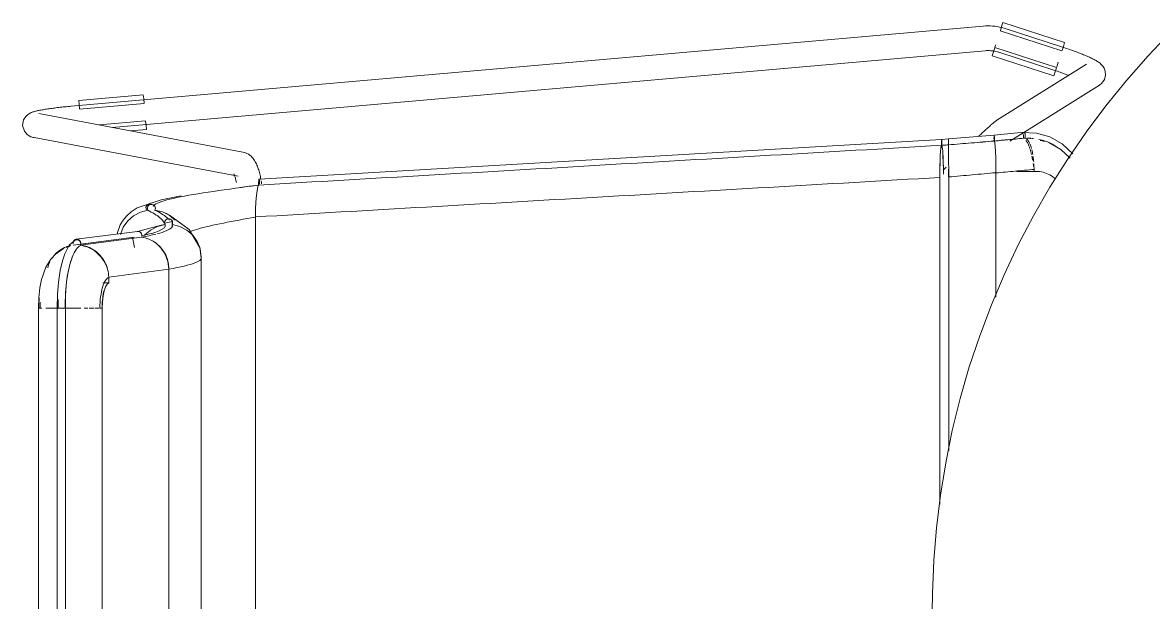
# Model space of a CAD drawing. Header units: millimetres. Extents: x 155927 to 295199, y -4084 to 97293.
# Drawn here: x 168854 to 169404, y 12310 to 12592 of the extents above; entities that cross this region are included whole.
import ezdxf

# ---------------------------------------------------------------- set-up
doc = ezdxf.new("R2010")
doc.units = ezdxf.units.MM
doc.header["$MEASUREMENT"] = 0
doc.layers.add('I-FURN', color=8, linetype='CONTINUOUS', lineweight=9)

msp = doc.modelspace()

# ---------------------------------------------------------------- linework, layer by layer
at = {"layer": 'I-FURN'}
for p, q in [((169329.89, 12590.35), (169330.52, 12592.31)), ((169330.52, 12592.31), (169360.53, 12582.62)), ((169320.84, 12590.59), (168877.52, 12551.64)), ((169320.89, 12590.6), (169320.84, 12590.59)), ((169322.03, 12590.67), (169320.89, 12590.6)), ((169323.17, 12590.7), (169322.03, 12590.67)), ((169324.31, 12590.69), (169323.17, 12590.7)), ((169325.46, 12590.62), (169324.31, 12590.69)), ((169326.59, 12590.52), (169325.46, 12590.62)), ((169327.72, 12590.36), (169326.59, 12590.52)), ((169328.85, 12590.17), (169327.72, 12590.36)), ((169329.96, 12589.92), (169328.85, 12590.17)), ((169329.22, 12588.26), (169359.23, 12578.57)), ((169329.26, 12588.38), (169329.89, 12590.35)), ((169331.07, 12589.64), (169329.96, 12589.92)), ((169332.16, 12589.31), (169331.07, 12589.64)), ((169358.97, 12580.59), (169332.16, 12589.31)), ((169412.21, 12587.81), (169401.17, 12576.23)), ((169326.65, 12580.29), (169327.02, 12581.45)), ((169359.43, 12580.44), (169358.97, 12580.59)), ((169359.9, 12580.66), (169359.26, 12578.69)), ((169360.17, 12580.2), (169359.43, 12580.44)), ((169360.53, 12582.62), (169359.9, 12580.66)), ((168897.39, 12541.34), (169321.89, 12578.64)), ((169321.89, 12578.64), (169322.55, 12578.68)), ((169322.55, 12578.68), (169323.21, 12578.7)), ((169323.21, 12578.7), (169323.88, 12578.69)), ((169323.88, 12578.69), (169324.54, 12578.66)), ((169324.54, 12578.66), (169325.2, 12578.6)), ((169325.2, 12578.6), (169325.85, 12578.51)), ((169325.31, 12576.15), (169325.94, 12578.1)), ((169325.31, 12576.15), (169355.31, 12566.46)), ((169325.85, 12578.51), (169326.5, 12578.4)), ((169325.94, 12578.1), (169326.58, 12580.07)), ((169326.5, 12578.4), (169327.15, 12578.26)), ((169356.62, 12570.5), (169326.61, 12580.19)), ((169327.15, 12578.26), (169327.79, 12578.09)), ((169327.79, 12578.09), (169328.43, 12577.9)), ((169328.43, 12577.9), (169328.46, 12577.89)), ((169328.46, 12577.89), (169355.27, 12569.18)), ((169360.91, 12579.95), (169360.17, 12580.2)), ((169361.64, 12579.7), (169360.91, 12579.95)), ((169362.37, 12579.45), (169361.64, 12579.7)), ((169363.09, 12579.2), (169362.37, 12579.45)), ((169363.81, 12578.95), (169363.09, 12579.2)), ((169364.51, 12578.69), (169363.81, 12578.95)), ((169365.21, 12578.44), (169364.51, 12578.69)), ((169365.9, 12578.18), (169365.21, 12578.44)), ((169366.58, 12577.93), (169365.9, 12578.18)), ((169367.24, 12577.68), (169366.58, 12577.93)), ((169367.9, 12577.42), (169367.24, 12577.68)), ((169368.54, 12577.17), (169367.9, 12577.42)), ((169369.16, 12576.92), (169368.54, 12577.17)), ((169369.77, 12576.67), (169369.16, 12576.92)), ((169370.37, 12576.42), (169369.77, 12576.67)), ((169370.95, 12576.18), (169370.37, 12576.42)), ((169371.51, 12575.94), (169370.95, 12576.18)), ((169372.05, 12575.7), (169371.51, 12575.94)), ((169372.58, 12575.46), (169372.05, 12575.7)), ((169373.09, 12575.22), (169372.58, 12575.46)), ((169373.58, 12574.99), (169373.09, 12575.22)), ((169374.06, 12574.76), (169373.58, 12574.99)), ((169401.17, 12576.23), (169390.6, 12564.22)), ((169371.13, 12572.1), (169327.54, 12544.8)), ((169356.58, 12570.39), (169355.94, 12568.41)), ((169356.74, 12570.87), (169357.45, 12573.08)), ((169374.51, 12574.53), (169374.06, 12574.76)), ((169374.95, 12574.3), (169374.51, 12574.53)), ((169375.38, 12574.07), (169374.95, 12574.3)), ((169375.79, 12573.84), (169375.38, 12574.07)), ((169376.19, 12573.61), (169375.79, 12573.84)), ((169376.58, 12573.36), (169376.19, 12573.61)), ((169376.97, 12573.11), (169376.58, 12573.36)), ((169377.36, 12572.83), (169376.97, 12573.11)), ((169377.76, 12572.52), (169377.36, 12572.83)), ((169378.19, 12572.15), (169377.76, 12572.52)), ((169378.65, 12571.68), (169378.19, 12572.15)), ((169379.17, 12571.06), (169378.65, 12571.68)), ((169379.74, 12570.14), (169379.17, 12571.06)), ((169380.26, 12568.76), (169379.74, 12570.14)), ((169355.6, 12569.07), (169355.27, 12569.18)), ((169355.94, 12568.41), (169355.31, 12566.46)), ((169356.29, 12568.85), (169355.6, 12569.07)), ((169356.98, 12568.62), (169356.29, 12568.85)), ((169357.66, 12568.38), (169356.98, 12568.62)), ((169358.34, 12568.15), (169357.66, 12568.38)), ((169359.01, 12567.91), (169358.34, 12568.15)), ((169359.68, 12567.68), (169359.01, 12567.91)), ((169360.34, 12567.44), (169359.68, 12567.68)), ((169360.98, 12567.21), (169360.34, 12567.44)), ((169361.62, 12566.97), (169360.98, 12567.21)), ((169362.24, 12566.74), (169361.62, 12566.97)), ((169378.62, 12562.83), (169379.85, 12564.56)), ((169379.85, 12564.56), (169380.43, 12566.79)), ((169380.43, 12566.79), (169380.26, 12568.76)), ((169390.6, 12564.22), (169380.52, 12551.79)), ((169340.73, 12538.9), (169377.5, 12561.93)), ((169378.62, 12562.83), (169377.5, 12561.93)), ((168881.13, 12554.46), (168912.54, 12557.22)), ((168881.31, 12552.41), (168881.13, 12554.46)), ((168881.5, 12550.23), (168912.91, 12552.99)), ((168912.54, 12557.22), (168912.72, 12555.17)), ((168912.72, 12555.17), (168912.9, 12553.11)), ((168855.37, 12546.68), (168856.28, 12547.53)), ((168856.28, 12547.53), (168856.98, 12548.01)), ((168856.98, 12548.01), (168857.54, 12548.31)), ((168857.54, 12548.31), (168858.01, 12548.53)), ((168858.01, 12548.53), (168858.44, 12548.7)), ((168858.44, 12548.7), (168858.85, 12548.84)), ((168858.85, 12548.84), (168859.24, 12548.96)), ((168859.24, 12548.96), (168859.64, 12549.08)), ((168859.64, 12549.08), (168860.04, 12549.19)), ((168860.04, 12549.19), (168860.45, 12549.29)), ((168860.45, 12549.29), (168860.88, 12549.39)), ((168860.88, 12549.39), (168861.32, 12549.49)), ((168861.32, 12549.49), (168861.78, 12549.59)), ((168960.96, 12529.35), (168861.67, 12548.16)), ((168861.78, 12549.59), (168862.26, 12549.68)), ((168862.26, 12549.68), (168862.76, 12549.78)), ((168862.76, 12549.78), (168863.27, 12549.87)), ((168863.27, 12549.87), (168863.8, 12549.96)), ((168863.8, 12549.96), (168864.36, 12550.06)), ((168864.36, 12550.06), (168864.92, 12550.15)), ((168864.92, 12550.15), (168865.51, 12550.24)), ((168865.51, 12550.24), (168866.11, 12550.33)), ((168866.11, 12550.33), (168866.73, 12550.42)), ((168866.73, 12550.42), (168867.37, 12550.51)), ((168867.37, 12550.51), (168868.02, 12550.6)), ((168868.02, 12550.6), (168868.68, 12550.69)), ((168868.68, 12550.69), (168869.35, 12550.78)), ((168869.35, 12550.78), (168870.04, 12550.86)), ((168870.04, 12550.86), (168870.74, 12550.95)), ((168870.74, 12550.95), (168871.45, 12551.03)), ((168871.45, 12551.03), (168872.17, 12551.11)), ((168872.17, 12551.11), (168872.89, 12551.19)), ((168872.89, 12551.19), (168873.63, 12551.27)), ((168873.63, 12551.27), (168874.37, 12551.35)), ((168874.37, 12551.35), (168875.11, 12551.42)), ((168875.11, 12551.42), (168875.86, 12551.49)), ((168875.86, 12551.49), (168876.61, 12551.56)), ((168876.61, 12551.56), (168877.36, 12551.63)), ((168877.36, 12551.63), (168877.52, 12551.64)), ((168881.49, 12550.35), (168881.31, 12552.41)), ((169380.52, 12551.79), (169370.95, 12538.97)), ((168853.84, 12542.26), (168854.33, 12545.02)), ((168854.68, 12539.51), (168853.84, 12542.26)), ((168854.33, 12545.02), (168855.37, 12546.68)), ((168913.65, 12544.54), (168891.05, 12542.55)), ((168913.66, 12544.41), (168913.84, 12542.35)), ((168913.84, 12542.35), (168914.02, 12540.31)), ((169324.09, 12541.98), (169323.76, 12541.68)), ((169324.42, 12542.26), (169324.09, 12541.98)), ((169324.72, 12542.54), (169324.42, 12542.26)), ((169325.02, 12542.79), (169324.72, 12542.54)), ((169325.3, 12543.04), (169325.02, 12542.79)), ((169325.56, 12543.27), (169325.3, 12543.04)), ((169325.82, 12543.48), (169325.56, 12543.27)), ((169326.06, 12543.68), (169325.82, 12543.48)), ((169326.29, 12543.87), (169326.06, 12543.68)), ((169326.51, 12544.05), (169326.29, 12543.87)), ((169326.73, 12544.23), (169326.51, 12544.05)), ((169326.96, 12544.4), (169326.73, 12544.23)), ((169327.22, 12544.58), (169326.96, 12544.4)), ((169327.54, 12544.8), (169327.22, 12544.58)), ((168854.68, 12539.51), (168856, 12537.93)), ((168856, 12537.93), (168857.08, 12537.19)), ((168857.08, 12537.19), (168857.88, 12536.81)), ((168857.88, 12536.81), (168858.5, 12536.6)), ((168858.5, 12536.6), (168859.02, 12536.46)), ((168859.02, 12536.46), (168859.44, 12536.37)), ((168859.44, 12536.37), (168958.73, 12517.56)), ((168906.13, 12539.61), (168914.02, 12540.31)), ((169326.28, 12537.55), (169304.08, 12535.72)), ((169319.24, 12537.52), (169318.77, 12537.08)), ((169319.7, 12537.95), (169319.24, 12537.52)), ((169320.15, 12538.37), (169319.7, 12537.95)), ((169320.6, 12538.79), (169320.15, 12538.37)), ((169321.03, 12539.19), (169320.6, 12538.79)), ((169321.46, 12539.58), (169321.03, 12539.19)), ((169321.87, 12539.96), (169321.46, 12539.58)), ((169322.27, 12540.33), (169321.87, 12539.96)), ((169322.66, 12540.69), (169322.27, 12540.33)), ((169323.04, 12541.03), (169322.66, 12540.69)), ((169323.41, 12541.36), (169323.04, 12541.03)), ((169323.76, 12541.68), (169323.41, 12541.36)), ((169326.19, 12536.62), (169326.18, 12536.17)), ((169326.18, 12536.17), (169326.19, 12536.62)), ((169326.21, 12537.01), (169326.19, 12536.62)), ((169326.19, 12536.62), (169326.21, 12537)), ((169326.23, 12537.3), (169326.21, 12537.01)), ((169326.21, 12537), (169326.23, 12537.29)), ((169326.25, 12537.49), (169326.23, 12537.3)), ((169326.23, 12537.29), (169326.25, 12537.48)), ((169326.28, 12537.55), (169326.25, 12537.49)), ((169326.25, 12537.48), (169326.28, 12537.55)), ((169340.77, 12538.97), (169326.28, 12537.55)), ((169326.28, 12537.55), (169326.3, 12537.48)), ((169326.3, 12537.48), (169326.28, 12537.55)), ((169326.33, 12537.29), (169326.3, 12537.48)), ((169326.35, 12537), (169326.33, 12537.29)), ((169326.33, 12537.29), (169326.35, 12536.99)), ((169326.36, 12536.61), (169326.35, 12537)), ((169326.35, 12536.99), (169326.36, 12536.61)), ((169326.38, 12536.16), (169326.36, 12536.61)), ((169326.36, 12536.61), (169326.38, 12536.15)), ((169333.91, 12534.63), (169340.36, 12538.67)), ((169339.87, 12538.85), (169346.78, 12538.56)), ((169346.78, 12538.56), (169353.3, 12536.69)), ((169353.3, 12536.69), (169359.31, 12533.3)), ((169370.95, 12538.97), (169361.89, 12525.78)), ((169300.72, 12535.45), (168968.81, 12516.16)), ((169300.41, 12531.72), (169300.21, 12529.97)), ((169300.62, 12532.61), (169300.41, 12531.72)), ((169300.62, 12534.52), (169300.61, 12534.07)), ((169300.61, 12534.07), (169300.61, 12533.58)), ((169300.61, 12533.58), (169300.61, 12533.08)), ((169300.61, 12533.08), (169300.62, 12532.61)), ((169300.64, 12534.9), (169300.62, 12534.52)), ((169300.66, 12535.19), (169300.64, 12534.9)), ((169300.69, 12535.38), (169300.66, 12535.19)), ((169300.72, 12535.45), (169300.69, 12535.38)), ((169300.72, 12535.45), (169304.08, 12535.72)), ((169300.74, 12535.38), (169300.72, 12535.45)), ((169300.77, 12535.19), (169300.74, 12535.38)), ((169300.79, 12534.89), (169300.77, 12535.19)), ((169300.81, 12534.51), (169300.79, 12534.89)), ((169300.82, 12534.06), (169300.81, 12534.51)), ((169300.83, 12533.57), (169300.82, 12534.06)), ((169300.82, 12532.6), (169300.83, 12533.07)), ((169301.03, 12531.7), (169300.82, 12532.6)), ((169300.83, 12533.07), (169300.83, 12533.57)), ((169301.22, 12529.95), (169301.03, 12531.7)), ((169304.04, 12530.23), (169304.05, 12531.98)), ((169304.05, 12531.98), (169304.04, 12530.23)), ((169304.07, 12535.65), (169304.08, 12535.72)), ((169304.08, 12535.72), (169304.07, 12535.65)), ((169304.07, 12534.78), (169304.07, 12535.17)), ((169304.07, 12535.17), (169304.07, 12534.79)), ((169304.07, 12534.79), (169304.07, 12534.34)), ((169304.07, 12534.33), (169304.07, 12534.78)), ((169304.07, 12534.34), (169304.07, 12533.84)), ((169304.07, 12533.84), (169304.07, 12534.33)), ((169304.07, 12533.34), (169304.07, 12533.84)), ((169304.07, 12533.84), (169304.07, 12533.35)), ((169304.07, 12533.35), (169304.07, 12532.88)), ((169304.07, 12532.88), (169304.07, 12533.34)), ((169304.08, 12535.72), (169304.08, 12535.65)), ((169304.08, 12535.66), (169304.08, 12535.72)), ((169304.08, 12535.18), (169304.08, 12535.47)), ((169304.08, 12535.46), (169304.08, 12535.17)), ((169304.08, 12534.79), (169304.08, 12535.18)), ((169304.08, 12535.17), (169304.08, 12534.79)), ((169304.08, 12534.79), (169304.08, 12534.34)), ((169304.08, 12534.34), (169304.08, 12534.79)), ((169304.08, 12534.34), (169304.08, 12533.85)), ((169304.08, 12533.85), (169304.08, 12534.34)), ((169304.08, 12533.85), (169304.08, 12533.35)), ((169304.08, 12533.35), (169304.08, 12533.85)), ((169304.08, 12533.35), (169304.08, 12532.88)), ((169304.08, 12532.88), (169304.08, 12533.35)), ((169304.08, 12532.88), (169304.1, 12531.99)), ((169304.1, 12532), (169304.08, 12532.88)), ((169304.11, 12530.25), (169304.1, 12532)), ((169304.1, 12531.99), (169304.11, 12530.25)), ((169326.18, 12536.17), (169326.17, 12535.68)), ((169326.17, 12535.68), (169326.18, 12536.17)), ((169326.18, 12535.18), (169326.18, 12534.71)), ((169326.18, 12534.71), (169326.18, 12535.18)), ((169326.37, 12534.7), (169326.38, 12535.17)), ((169326.38, 12535.17), (169326.37, 12534.7)), ((169326.37, 12534.7), (169326.56, 12533.81)), ((169326.56, 12533.81), (169326.37, 12534.7)), ((169326.38, 12535.67), (169326.38, 12536.16)), ((169326.38, 12536.15), (169326.38, 12535.66)), ((169326.38, 12535.17), (169326.38, 12535.67)), ((169326.38, 12535.66), (169326.38, 12535.17)), ((169326.56, 12533.81), (169326.74, 12532.09)), ((169326.74, 12532.07), (169326.56, 12533.81)), ((169326.74, 12532.07), (169326.89, 12529.64)), ((169326.89, 12529.59), (169326.74, 12532.07)), ((169352.9, 12533.98), (169358.73, 12530.62)), ((169359.31, 12533.3), (169364.46, 12528.56)), ((168960.96, 12529.35), (168961.95, 12529.09)), ((168961.95, 12529.09), (168962.84, 12528.73)), ((168962.84, 12528.73), (168963.63, 12528.29)), ((168963.63, 12528.29), (168964.32, 12527.81)), ((168964.32, 12527.81), (168964.92, 12527.3)), ((168964.92, 12527.3), (168965.44, 12526.78)), ((168965.44, 12526.78), (168965.89, 12526.25)), ((168965.89, 12526.25), (168966.29, 12525.71)), ((168966.29, 12525.71), (168966.65, 12525.18)), ((169300.05, 12527.47), (169299.93, 12524.34)), ((169300.21, 12529.97), (169300.05, 12527.47)), ((169301.38, 12527.46), (169301.22, 12529.95)), ((169301.5, 12524.34), (169301.38, 12527.46)), ((169304.02, 12524.6), (169304.03, 12527.73)), ((169304.03, 12527.73), (169304.02, 12524.61)), ((169304.03, 12527.73), (169304.04, 12530.23)), ((169304.04, 12530.23), (169304.03, 12527.73)), ((169304.12, 12527.75), (169304.11, 12530.25)), ((169304.11, 12530.24), (169304.12, 12527.75)), ((169304.13, 12524.61), (169304.12, 12527.75)), ((169304.12, 12527.74), (169304.13, 12524.61)), ((169326.89, 12529.6), (169327, 12526.56)), ((169327.01, 12526.49), (169326.89, 12529.59)), ((169327.01, 12526.5), (169327.08, 12523.06)), ((169327.08, 12523.06), (169327.01, 12526.49)), ((169361.89, 12525.78), (169353.37, 12512.24)), ((169358.73, 12530.62), (169363.24, 12526.31)), ((168966.65, 12525.18), (168966.97, 12524.64)), ((168966.97, 12524.64), (168967.26, 12524.1)), ((168967.26, 12524.1), (168967.54, 12523.55)), ((168967.54, 12523.55), (168967.79, 12522.99)), ((168967.79, 12522.99), (168968.02, 12522.42)), ((168968.02, 12522.42), (168968.24, 12521.84)), ((168968.24, 12521.84), (168968.45, 12521.25)), ((168968.45, 12521.25), (168968.64, 12520.64)), ((168968.64, 12520.64), (168968.83, 12520.02)), ((168968.83, 12520.02), (168969, 12519.39)), ((169299.85, 12520.78), (169299.82, 12516.99)), ((169299.93, 12524.34), (169299.85, 12520.78)), ((169302.99, 12521.95), (169301.46, 12520.48)), ((169301.58, 12520.79), (169301.5, 12524.34)), ((169301.61, 12518.53), (169301.58, 12520.79)), ((169304.01, 12517.27), (169304.01, 12521.05)), ((169304.01, 12521.05), (169304.01, 12517.27)), ((169304.13, 12524.61), (169304.14, 12521.05)), ((169304.14, 12521.05), (169304.13, 12524.61)), ((169304.14, 12517.26), (169304.14, 12521.05)), ((169304.14, 12521.04), (169304.14, 12517.26)), ((169327.11, 12519.2), (169327.08, 12522.96)), ((169327.08, 12522.96), (169327.11, 12519.32)), ((169346.9, 12519.91), (169337.15, 12519.91)), ((169345.66, 12520.9), (169345.66, 12519.85)), ((168956.5, 12518.78), (168956.51, 12518.75)), ((168956.51, 12518.75), (168956.56, 12518.68)), ((168956.56, 12518.68), (168956.6, 12518.59)), ((168956.6, 12518.59), (168956.68, 12518.44)), ((168956.68, 12518.44), (168956.76, 12518.25)), ((168956.76, 12518.25), (168956.86, 12518.02)), ((168956.86, 12518.02), (168956.96, 12517.75)), ((168956.96, 12517.75), (168957.07, 12517.44)), ((168957.07, 12517.44), (168957.18, 12517.11)), ((168957.18, 12517.11), (168957.28, 12516.74)), ((168957.28, 12516.74), (168957.39, 12516.35)), ((168957.39, 12516.35), (168957.5, 12515.93)), ((168957.5, 12515.93), (168957.6, 12515.48)), ((168957.6, 12515.48), (168957.7, 12515.01)), ((168957.7, 12515.01), (168957.8, 12514.52)), ((168968.6, 12514.76), (168968.63, 12515.21)), ((168968.6, 12514.26), (168968.6, 12514.76)), ((168968.61, 12514.75), (168968.6, 12514.26)), ((168968.63, 12515.21), (168968.61, 12514.75)), ((168968.63, 12515.21), (168968.66, 12515.6)), ((168968.66, 12515.59), (168968.63, 12515.21)), ((168968.7, 12515.89), (168968.66, 12515.59)), ((168968.66, 12515.6), (168968.7, 12515.89)), ((168968.7, 12515.89), (168968.75, 12516.09)), ((168968.75, 12516.08), (168968.7, 12515.89)), ((168968.81, 12516.16), (168968.75, 12516.08)), ((168968.75, 12516.09), (168968.81, 12516.16)), ((168968.86, 12516.09), (168968.81, 12516.16)), ((168968.81, 12516.16), (168968.86, 12516.1)), ((168968.86, 12516.1), (168968.91, 12515.91)), ((168968.91, 12515.91), (168968.86, 12516.09)), ((168968.95, 12515.62), (168968.91, 12515.91)), ((168968.91, 12515.91), (168968.96, 12515.62)), ((168968.99, 12515.24), (168968.95, 12515.62)), ((168968.96, 12515.62), (168968.99, 12515.24)), ((168969.01, 12514.79), (168968.99, 12515.24)), ((168968.99, 12515.24), (168969.01, 12514.79)), ((168969, 12519.39), (168969.16, 12518.75)), ((168969.02, 12514.3), (168969.01, 12514.79)), ((168969.01, 12514.79), (168969.02, 12514.3)), ((168969.02, 12514.3), (168969.02, 12513.8)), ((168969.16, 12518.75), (168969.31, 12518.1)), ((168969.31, 12518.1), (168969.46, 12517.43)), ((168969.46, 12517.43), (168969.59, 12516.75)), ((168969.59, 12516.75), (168969.72, 12516.05)), ((168969.83, 12515.35), (168969.94, 12514.63)), ((168969.94, 12514.63), (168970.04, 12513.91)), ((169299.82, 12516.99), (169299.82, 12357.89)), ((169299.82, 12357.89), (169299.82, 12516.99)), ((169304.14, 12517.26), (169304.14, 12384.26)), ((169304.14, 12384.26), (169304.14, 12517.26)), ((169327.11, 12458.71), (169327.11, 12519.2)), ((169327.11, 12519.2), (169327.11, 12458.71)), ((168967.54, 12508.18), (168967.85, 12510.64)), ((168967.85, 12510.64), (168967.54, 12508.15)), ((168967.85, 12510.65), (168968.22, 12512.39)), ((168968.22, 12512.39), (168967.85, 12510.64)), ((168968.22, 12512.39), (168968.62, 12513.29)), ((168968.62, 12513.29), (168968.22, 12512.39)), ((168968.6, 12514.26), (168968.6, 12513.76)), ((168968.6, 12513.76), (168968.6, 12514.26)), ((168968.6, 12513.76), (168968.62, 12513.29)), ((168968.62, 12513.29), (168968.6, 12513.76)), ((168969.02, 12513.8), (168969.02, 12514.3)), ((169353.37, 12512.24), (169345.4, 12498.37)), ((168921.23, 12506.15), (168909.52, 12502.16)), ((168915.09, 12503.35), (168914.78, 12502.96)), ((168914.79, 12502.96), (168915.09, 12503.35)), ((168915.09, 12503.35), (168915.49, 12503.65)), ((168915.49, 12503.65), (168915.09, 12503.35)), ((168915.94, 12503.85), (168915.49, 12503.65)), ((168915.49, 12503.65), (168915.94, 12503.84)), ((168915.94, 12503.84), (168916.42, 12503.92)), ((168916.42, 12503.92), (168915.94, 12503.85)), ((168916.42, 12503.92), (168916.91, 12503.86)), ((168916.91, 12503.86), (168916.42, 12503.92)), ((168916.91, 12503.86), (168917.37, 12503.67)), ((168917.37, 12503.68), (168916.91, 12503.86)), ((168917.77, 12503.39), (168917.37, 12503.68)), ((168917.37, 12503.67), (168917.77, 12503.39)), ((168917.77, 12503.39), (168918.09, 12503.01)), ((168918.09, 12503.01), (168917.77, 12503.39)), ((168930.89, 12508.05), (168921.23, 12506.15)), ((168967.15, 12501.57), (168967.3, 12505.05)), ((168967.3, 12505.04), (168967.15, 12501.51)), ((168967.3, 12505.09), (168967.54, 12508.15)), ((168967.54, 12508.15), (168967.3, 12505.04)), ((168904.45, 12498.35), (168902.67, 12496.18)), ((168906.69, 12500.34), (168904.45, 12498.35)), ((168907.77, 12498.4), (168904.94, 12495.92)), ((168909.52, 12502.16), (168906.69, 12500.34)), ((168911.09, 12500.14), (168907.77, 12498.4)), ((168914.72, 12501.04), (168911.09, 12500.14)), ((168914.59, 12502.51), (168914.51, 12502.01)), ((168914.51, 12502.01), (168914.56, 12501.51)), ((168914.52, 12502.01), (168914.59, 12502.5)), ((168914.56, 12501.51), (168914.52, 12502.01)), ((168914.72, 12501.04), (168914.56, 12501.51)), ((168914.56, 12501.51), (168914.72, 12501.04)), ((168914.59, 12502.5), (168914.79, 12502.96)), ((168914.78, 12502.96), (168914.59, 12502.51)), ((168918.09, 12503.01), (168918.3, 12502.56)), ((168918.3, 12502.56), (168918.09, 12503.01)), ((168918.36, 12501.57), (168918.21, 12501.09)), ((168918.21, 12501.09), (168918.36, 12501.57)), ((168918.21, 12501.09), (168921.82, 12500.3)), ((168921.82, 12500.31), (168918.21, 12501.09)), ((168918.3, 12502.56), (168918.39, 12502.07)), ((168918.39, 12502.07), (168918.3, 12502.56)), ((168918.39, 12502.07), (168918.36, 12501.57)), ((168918.36, 12501.57), (168918.39, 12502.07)), ((168925.15, 12498.67), (168921.82, 12500.31)), ((168921.82, 12500.3), (168925.14, 12498.66)), ((168925.22, 12498.72), (168923.47, 12499.61)), ((168925.14, 12498.66), (168927.98, 12496.27)), ((168927.98, 12496.27), (168925.15, 12498.67)), ((168934.76, 12491.74), (168925.22, 12498.72)), ((168967.09, 12497.82), (168967.15, 12501.51)), ((168967.15, 12501.51), (168967.09, 12497.74)), ((169345.4, 12498.37), (169337.99, 12484.19)), ((168901.33, 12493.91), (168900.03, 12490.31)), ((168902.67, 12496.18), (168901.33, 12493.91)), ((168902.77, 12492.84), (168901.37, 12489.32)), ((168904.94, 12495.92), (168902.77, 12492.84)), ((168909.63, 12490.76), (168921.24, 12493.73)), ((168919.38, 12493.19), (168915.98, 12491.44)), ((168923.09, 12494.09), (168919.38, 12493.19)), ((168921.24, 12493.73), (168923.11, 12494.05)), ((168926.7, 12495.6), (168922.81, 12494.76)), ((168922.89, 12495.05), (168922.97, 12495.54)), ((168922.97, 12495.54), (168922.89, 12495.05)), ((168922.93, 12494.55), (168922.89, 12495.05)), ((168922.89, 12495.05), (168922.93, 12494.56)), ((168922.93, 12494.56), (168923.09, 12494.09)), ((168923.09, 12494.08), (168922.93, 12494.55)), ((168923.17, 12496), (168922.97, 12495.54)), ((168922.97, 12495.54), (168923.18, 12495.99)), ((168923.49, 12496.38), (168923.17, 12496)), ((168923.18, 12495.99), (168923.49, 12496.37)), ((168923.49, 12496.37), (168923.89, 12496.67)), ((168923.89, 12496.67), (168923.49, 12496.38)), ((168923.89, 12496.67), (168924.35, 12496.86)), ((168924.35, 12496.86), (168923.89, 12496.67)), ((168924.84, 12496.93), (168924.35, 12496.86)), ((168924.35, 12496.86), (168924.84, 12496.92)), ((168925.33, 12496.86), (168924.84, 12496.93)), ((168924.84, 12496.92), (168925.33, 12496.86)), ((168925.33, 12496.86), (168925.79, 12496.67)), ((168925.8, 12496.67), (168925.33, 12496.86)), ((168925.79, 12496.67), (168926.2, 12496.37)), ((168926.2, 12496.38), (168925.8, 12496.67)), ((168926.51, 12496), (168926.2, 12496.38)), ((168926.2, 12496.37), (168926.51, 12495.99)), ((168926.72, 12495.54), (168926.51, 12496)), ((168926.51, 12495.99), (168926.71, 12495.54)), ((168926.61, 12493.02), (168926.57, 12495.9)), ((168926.76, 12494.55), (168926.59, 12494.08)), ((168926.6, 12494.09), (168926.76, 12494.56)), ((168930.31, 12493.19), (168926.6, 12494.09)), ((168926.71, 12495.54), (168926.8, 12495.05)), ((168926.8, 12495.05), (168926.72, 12495.54)), ((168926.8, 12495.05), (168926.76, 12494.55)), ((168926.76, 12494.56), (168926.8, 12495.05)), ((168930.31, 12493.19), (168933.7, 12491.43)), ((168933.71, 12491.44), (168930.31, 12493.19)), ((168967.09, 12497.74), (168967.09, 12114.34)), ((168967.09, 12114.34), (168967.09, 12497.74)), ((168908.06, 12487.92), (168878.37, 12484.08)), ((168909.71, 12490.77), (168879.93, 12486.92)), ((168881.91, 12484.1), (168911.61, 12487.94)), ((168900.03, 12490.31), (168899.92, 12489.43)), ((168907.28, 12487.8), (168908.24, 12482.98)), ((168909.47, 12490.72), (168909.03, 12490.54)), ((168909.94, 12490.79), (168909.47, 12490.72)), ((168910.41, 12490.72), (168909.94, 12490.79)), ((168910.85, 12490.53), (168910.41, 12490.72)), ((168911.23, 12490.24), (168910.85, 12490.53)), ((168911.53, 12489.86), (168911.23, 12490.24)), ((168911.73, 12489.4), (168911.53, 12489.86)), ((168911.81, 12488.91), (168911.73, 12489.4)), ((168911.77, 12488.42), (168911.81, 12488.91)), ((168915.98, 12491.44), (168913.11, 12488.93)), ((168933.7, 12491.43), (168936.57, 12488.93)), ((168936.58, 12488.93), (168933.71, 12491.44)), ((168939.87, 12483.08), (168934.76, 12491.74)), ((168936.57, 12488.93), (168938.74, 12485.79)), ((168938.75, 12485.8), (168936.58, 12488.93)), ((168869.84, 12479.76), (168873.74, 12482.44)), ((168873.74, 12482.44), (168873.94, 12482.54)), ((168874.35, 12479.9), (168876.53, 12484.01)), ((168876.53, 12484.01), (168879.43, 12486.56)), ((168880.63, 12484.37), (168884.34, 12484.85)), ((168921.12, 12482.83), (168918.38, 12485.31)), ((168923.2, 12479.71), (168921.12, 12482.83)), ((168939.94, 12482.93), (168938.57, 12486.11)), ((168938.74, 12485.79), (168940.11, 12482.22)), ((168940.12, 12482.22), (168938.75, 12485.8)), ((168940.74, 12477.89), (168939.94, 12482.93)), ((168940.11, 12482.22), (168940.59, 12478.43)), ((168940.59, 12478.43), (168940.12, 12482.22)), ((169337.99, 12484.19), (169331.15, 12469.73)), ((168865.16, 12473.4), (168867.55, 12477.29)), ((168867.55, 12477.29), (168869.84, 12479.76)), ((168872.09, 12471.75), (168873.18, 12476.44)), ((168873.18, 12476.44), (168874.35, 12479.9)), ((168877.89, 12478.14), (168876.79, 12474.7)), ((168924.51, 12476.17), (168923.2, 12479.71)), ((168924.99, 12472.4), (168924.51, 12476.17)), ((168940.59, 12478.43), (168940.59, 12133.65)), ((168940.59, 12133.65), (168940.59, 12478.43)), ((168940.74, 12438.99), (168940.74, 12477.9)), ((168863.03, 12467.35), (168865.16, 12473.4)), ((168871.24, 12466.13), (168872.09, 12471.75)), ((168876.79, 12474.7), (168875.82, 12470.27)), ((168895.71, 12468.54), (168924.99, 12472.4)), ((168924.99, 12472.4), (168924.99, 12139.69)), ((168924.99, 12139.69), (168924.99, 12472.4)), ((168862.24, 12463.32), (168863.03, 12467.35)), ((168870.75, 12460.01), (168871.24, 12466.13)), ((168875.23, 12466.26), (168874.7, 12459.69)), ((168875.82, 12470.27), (168875.23, 12466.26)), ((168895.78, 12465.82), (168892.77, 12465.82)), ((168894.13, 12463.83), (168894.92, 12465.18)), ((168894.92, 12465.18), (168895.78, 12465.82)), ((168895.78, 12465.82), (168895.71, 12468.54)), ((169331.15, 12469.73), (169324.9, 12455)), ((168861.73, 12458.5), (168862.24, 12463.32)), ((168870.66, 12453.47), (168870.75, 12460.01)), ((168874.7, 12459.69), (168874.62, 12453.47)), ((168892.63, 12456.5), (168892.95, 12459.36)), ((168892.95, 12459.36), (168893.46, 12461.85)), ((168893.46, 12461.85), (168894.13, 12463.83)), ((168861.62, 12453.47), (168861.73, 12458.5)), ((168892.52, 12453.47), (168892.63, 12456.5)), ((169324.9, 12455), (169319.24, 12440.04)), ((168861.79, 12453.47), (168861.62, 12453.47)), ((168861.62, 12453.47), (168861.62, 12158.62)), ((168861.64, 12453.47), (168863.11, 12453.47)), ((168865.14, 12453.47), (168867.72, 12453.47)), ((168870.9, 12453.47), (168867.88, 12453.47)), ((168867.89, 12453.47), (168870.9, 12453.47)), ((168870.66, 12453.47), (168870.66, 12158.62)), ((168870.66, 12453.47), (168874.62, 12453.47)), ((168870.73, 12453.47), (168870.66, 12453.47)), ((168870.93, 12453.47), (168870.73, 12453.47)), ((168871.23, 12453.47), (168870.93, 12453.47)), ((168871.62, 12453.47), (168871.23, 12453.47)), ((168872.07, 12453.47), (168871.62, 12453.47)), ((168872.57, 12453.47), (168872.07, 12453.47)), ((168873.06, 12453.47), (168872.57, 12453.47)), ((168873.54, 12453.47), (168873.06, 12453.47)), ((168873.96, 12453.47), (168873.54, 12453.47)), ((168874.29, 12453.47), (168873.96, 12453.47)), ((168874.51, 12453.47), (168874.29, 12453.47)), ((168874.62, 12453.47), (168874.51, 12453.47)), ((168878.4, 12453.47), (168874.59, 12453.47)), ((168874.59, 12453.47), (168878.41, 12453.47)), ((168874.62, 12158.62), (168874.62, 12453.47)), ((168878.6, 12453.47), (168882.16, 12453.47)), ((168883.79, 12453.47), (168885.63, 12453.47)), ((168886.15, 12453.47), (168888.61, 12453.47)), ((168889.2, 12453.47), (168890.94, 12453.47)), ((168892.46, 12453.47), (168892.46, 12158.62)), ((168892.52, 12158.62), (168892.52, 12453.47)), ((168940.74, 12134.19), (168940.74, 12438.99)), ((169319.24, 12440.04), (169314.18, 12424.86)), ((169314.18, 12424.86), (169309.74, 12409.49)), ((169309.74, 12409.49), (169305.91, 12393.95)), ((169305.91, 12393.95), (169302.7, 12378.28)), ((169302.7, 12378.28), (169300.13, 12362.49)), ((169300.13, 12362.49), (169298.19, 12346.61)), ((169298.19, 12346.61), (169296.89, 12330.66)), ((169296.89, 12330.66), (169296.22, 12314.68)), ((169296.22, 12314.68), (169296.13, 12306.04))]:
    msp.add_line(p, q, dxfattribs=at)
for centre, major_axis, ratio, start_param, end_param in [((168909.94, 12488.83), (0, 1.96), 0.955139, 4.501447, 6.790779), ((168909.92, 12472.27), (0, 15.78), 0.955139, 5.929149, 6.170649), ((168909.92, 12472.27), (0, 15.78), 0.955139, 4.720632, 5.928979), ((168865.9, 12453.47), (0, 12.4), 0.287441, 1.332781, 1.570796), ((168877.37, 12453.47), (-15.75, 0), 0.000004, 3.431839, 3.614078)]:
    msp.add_ellipse(centre, major_axis=major_axis, ratio=ratio, start_param=start_param, end_param=end_param, dxfattribs=at)
for points, knots in [([(169340.59, 12536.03), (169340.6, 12536.26), (169340.6, 12536.74), (169340.51, 12537.49), (169340.36, 12538.16), (169340.18, 12538.59), (169340.07, 12538.75), (169340.02, 12538.79)], [-1, -1, -1, -1, -0.90625, -0.8125, -0.71875, -0.625, -0.5625, -0.5625, -0.5625, -0.5625]), ([(169340.92, 12538.92), (169340.94, 12538.91), (169340.99, 12538.86), (169341.06, 12538.75), (169341.16, 12538.56), (169341.26, 12538.24), (169341.34, 12537.85), (169341.37, 12537.49), (169341.39, 12537.11), (169341.39, 12536.67), (169341.35, 12536.31), (169341.32, 12536.14)], [0.5555556, 0.5555556, 0.5555556, 0.5555556, 0.5833333, 0.6180556, 0.6527778, 0.7222222, 0.7916667, 0.8263889, 0.8611111, 0.9305556, 1, 1, 1, 1]), ([(169299.82, 12516.99), (169299.82, 12518.27), (169299.84, 12520.82), (169299.92, 12524.42), (169300.04, 12527.59), (169300.26, 12530.95), (169300.47, 12532.33), (169300.62, 12532.61)], [-1, -1, -1, -1, -0.833333, -0.666667, -0.5, -0.333333, 0, 0, 0, 0]), ([(169300.62, 12532.61), (169300.61, 12532.84), (169300.6, 12533.33), (169300.61, 12533.96), (169300.62, 12534.42), (169300.63, 12534.84), (169300.67, 12535.29), (169300.7, 12535.45), (169300.72, 12535.45)], [-1, -1, -1, -1, -0.90625, -0.8125, -0.765625, -0.71875, -0.625, -0.501507, -0.501507, -0.501507, -0.501507]), ([(169300.72, 12535.45), (169300.74, 12535.45), (169300.76, 12535.31), (169300.79, 12534.91), (169300.81, 12534.53), (169300.82, 12534.07), (169300.83, 12533.57), (169300.83, 12533.07), (169300.82, 12532.75), (169300.82, 12532.61)], [-0.5, -0.5, -0.5, -0.5, -0.375, -0.3125, -0.25, -0.1875, -0.125, -0.0625, 0, 0, 0, 0]), ([(169300.82, 12532.61), (169300.96, 12532.32), (169301.17, 12530.92), (169301.39, 12527.57), (169301.51, 12524.41), (169301.58, 12521.3), (169301.6, 12519.29), (169301.61, 12518.53)], [-1, -1, -1, -1, -0.6666667, -0.5, -0.3333333, -0.1666667, -0.0664381, -0.0664381, -0.0664381, -0.0664381]), ([(169348.01, 12535.53), (169350.09, 12535.09), (169353.05, 12534.11), (169355.72, 12532.56), (169356.52, 12532.03)], [-0.8210019, -0.8210019, -0.8210019, -0.8210019, -0.6666667, -0.5975811, -0.5975811, -0.5975811, -0.5975811]), ([(169345.66, 12519.85), (169348.04, 12520.07), (169351.65, 12519.44), (169354.65, 12517.51), (169355.55, 12516.74)], [0, 0, 0, 0, 0.3333333, 0.5, 0.5, 0.5, 0.5]), ([(168968.62, 12513.29), (168961.07, 12512.27), (168945.86, 12510.24), (168927.42, 12507.19), (168919.12, 12504.75), (168917.52, 12503.33), (168917.33, 12502.92)], [0, 0, 0, 0, 0.25, 0.5, 0.75, 0.8499412, 0.8499412, 0.8499412, 0.8499412]), ([(168917.14, 12504.89), (168916.42, 12504.63), (168913.4, 12503.35), (168913.17, 12502.07), (168914.72, 12501.04)], [0.6866019, 0.6866019, 0.6866019, 0.6866019, 0.75, 1, 1, 1, 1]), ([(168914.72, 12501.04), (168917.12, 12499.88), (168920.55, 12497.79), (168922.34, 12495.7), (168922.81, 12494.76)], [0, 0, 0, 0, 0.5, 0.9025379, 0.9025379, 0.9025379, 0.9025379]), ([(168918.21, 12501.09), (168920.62, 12499.93), (168923.27, 12498.3), (168924.94, 12496.67), (168925.34, 12496.21)], [0, 0, 0, 0, 0.5, 0.696307, 0.696307, 0.696307, 0.696307]), ([(168923.09, 12494.08), (168923.64, 12493.06), (168921.91, 12491.25), (168915.42, 12489.43), (168911.71, 12488.64)], [0, 0, 0, 0, 0.5, 0.8877852, 0.8877852, 0.8877852, 0.8877852]), ([(168926.59, 12494.08), (168927.15, 12493.06), (168925.71, 12491.57), (168921.04, 12490.08), (168919.26, 12489.61)], [0, 0, 0, 0, 0.5, 0.7285848, 0.7285848, 0.7285848, 0.7285848]), ([(168934.82, 12490.44), (168935.97, 12490.93), (168940.21, 12492.39), (168950.92, 12494.82), (168961.7, 12496.77), (168967.09, 12497.74)], [0.375, 0.375, 0.375, 0.375, 0.5, 0.75, 1, 1, 1, 1]), ([(168881.91, 12484.1), (168881.97, 12484.24), (168882.04, 12484.46), (168882.09, 12484.74), (168882.1, 12485.02), (168882.06, 12485.32), (168881.98, 12485.61), (168881.87, 12485.88), (168881.67, 12486.2), (168881.36, 12486.52), (168880.99, 12486.75), (168880.64, 12486.88), (168880.33, 12486.93), (168880.05, 12486.94), (168879.79, 12486.9), (168879.54, 12486.83), (168879.29, 12486.72), (168878.99, 12486.52), (168878.68, 12486.2), (168878.47, 12485.8), (168878.37, 12485.45), (168878.33, 12485.19), (168878.33, 12485.03), (168878.33, 12484.95)], [0, 0, 0, 0, 0.0555556, 0.0833333, 0.1111111, 0.1666667, 0.1944444, 0.2222222, 0.2777778, 0.3333333, 0.3888889, 0.4444444, 0.4791667, 0.5138889, 0.5486111, 0.5833333, 0.6180556, 0.6527778, 0.7222222, 0.7916667, 0.8263889, 0.8611111, 0.8888889, 0.8888889, 0.8888889, 0.8888889]), ([(168877.26, 12483.89), (168876.49, 12483.73), (168874.58, 12483.16), (168871.72, 12481.61), (168869.54, 12479.6), (168868.53, 12478.21), (168868.26, 12477.81)], [0.0592823, 0.0592823, 0.0592823, 0.0592823, 0.1666667, 0.3333333, 0.5, 0.565028, 0.565028, 0.565028, 0.565028]), ([(168878.34, 12484.86), (168878.35, 12485.03), (168878.39, 12485.32), (168878.53, 12485.7), (168878.79, 12486.11), (168879.31, 12486.57), (168880.17, 12486.82), (168880.96, 12486.59), (168881.49, 12486.2), (168881.81, 12485.81), (168881.95, 12485.51), (168882, 12485.35)], [-0.875, -0.875, -0.875, -0.875, -0.8125, -0.765625, -0.71875, -0.625, -0.5, -0.375, -0.3125, -0.25, -0.1875, -0.1875, -0.1875, -0.1875]), ([(168888.79, 12481.27), (168890.84, 12479.83), (168893.35, 12476.89), (168894.92, 12473.32), (168895.16, 12472.07)], [-0.6666667, -0.6666667, -0.6666667, -0.6666667, -0.3333333, -0.1666667, -0.1666667, -0.1666667, -0.1666667]), ([(168924.99, 12472.4), (168930.72, 12473.4), (168938.36, 12475.24), (168940.74, 12477.07), (168940.74, 12477.89)], [0, 0, 0, 0, 0.5, 0.9107154, 0.9107154, 0.9107154, 0.9107154])]:
    msp.add_open_spline(points, degree=3, knots=knots, dxfattribs=at)
for points in [[(168968.62, 12513.29), (169023.86, 12516.51), (169134.45, 12522.95), (169245.21, 12529.39), (169300.62, 12532.61)], [(169304.08, 12532.88), (169303.51, 12532.84), (169302.35, 12532.75), (169301.19, 12532.66), (169300.62, 12532.61)], [(169304.07, 12532.88), (169303.53, 12532.83), (169302.44, 12532.74), (169301.36, 12532.65), (169300.82, 12532.61)], [(169304.08, 12532.88), (169307.8, 12533.19), (169315.24, 12533.79), (169322.66, 12534.39), (169326.37, 12534.7)], [(169310.39, 12533.4), (169310.8, 12533.43), (169311.21, 12533.47), (169311.62, 12533.5)], [(169315.23, 12533.8), (169318.89, 12534.1), (169322.54, 12534.41), (169326.18, 12534.71)], [(169333.27, 12535.42), (169330.92, 12535.18), (169328.56, 12534.95), (169326.18, 12534.71)], [(169341.32, 12536.14), (169338.88, 12535.9), (169333.93, 12535.42), (169328.89, 12534.94), (169326.37, 12534.7)], [(169341.32, 12536.14), (169341.72, 12535.99), (169342.47, 12535.43), (169343.17, 12534.28), (169343.49, 12533.59)], [(169342.63, 12533.55), (169342.32, 12534.19), (169342, 12534.58), (169341.68, 12534.91)], [(169344.1, 12535.99), (169343.46, 12536.05), (169342.8, 12536.06), (169342.15, 12536.05)], [(169343.6, 12531.13), (169343.33, 12531.94), (169343.05, 12532.75), (169342.75, 12533.31)], [(169342.86, 12536.1), (169343.68, 12536.09), (169344.51, 12536.05), (169345.33, 12535.97)], [(169343.69, 12533.14), (169343.94, 12532.55), (169344.17, 12531.89), (169344.38, 12531.16)], [(169344.44, 12528.09), (169344.23, 12529.01), (169344, 12529.95), (169343.75, 12530.8)], [(169350.72, 12534.47), (169350.01, 12534.73), (169349.29, 12534.91), (169348.55, 12535.04)], [(169344.56, 12530.48), (169344.75, 12529.74), (169344.91, 12528.94), (169345.06, 12528.11)], [(169344.98, 12525.43), (169344.86, 12526.11), (169344.73, 12526.76), (169344.59, 12527.42)], [(169345.19, 12527.25), (169345.32, 12526.4), (169345.43, 12525.53), (169345.49, 12524.62)], [(169345.66, 12520.9), (169342.63, 12520.64), (169336.49, 12520.1), (169330.24, 12519.51), (169327.11, 12519.2)], [(169345.42, 12522.31), (169345.37, 12522.79), (169345.31, 12523.26), (169345.24, 12523.72)], [(169345.56, 12523.69), (169345.62, 12522.78), (169345.65, 12521.85), (169345.66, 12520.9)], [(169345.66, 12519.85), (169346.16, 12519.9), (169346.67, 12519.92), (169347.18, 12519.91)], [(169133.33, 12507.41), (169188.79, 12510.6), (169244.3, 12513.8), (169299.82, 12516.99)], [(169304.14, 12517.26), (169307.97, 12517.6), (169311.8, 12517.94), (169315.63, 12518.29)], [(169315.63, 12518.29), (169319.46, 12518.63), (169323.28, 12518.98), (169327.11, 12519.32)], [(169355.55, 12516.74), (169355.59, 12516.7), (169355.64, 12516.67), (169355.68, 12516.63)], [(168968.61, 12513.28), (168965.55, 12512.89), (168962.46, 12512.5), (168959.4, 12512.12)], [(168967.09, 12497.82), (169022.45, 12501.02), (169077.87, 12504.21), (169133.33, 12507.41)], [(168918.04, 12501.22), (168918.09, 12501.18), (168918.15, 12501.13), (168918.21, 12501.09)], [(168918.57, 12489.43), (168916.6, 12488.94), (168914.28, 12488.44), (168911.61, 12487.94)], [(168874.59, 12453.47), (168874.55, 12455.81), (168874.62, 12460.47), (168875.25, 12467.32), (168876.36, 12473.46), (168877.89, 12478.54), (168879.79, 12482.24), (168881.19, 12483.55), (168881.92, 12483.9)], [(168875.03, 12483.01), (168875.66, 12483.26), (168876.31, 12483.42), (168876.97, 12483.56)], [(168895.71, 12468.54), (168895.67, 12469.83), (168895.31, 12472.33), (168893.9, 12475.93), (168891.71, 12479.08), (168888.87, 12481.61), (168885.53, 12483.37), (168883.15, 12483.95), (168881.91, 12484.1)], [(168882.09, 12484.86), (168882.11, 12484.7), (168882.11, 12484.53), (168882.07, 12484.37)], [(168883.43, 12483.64), (168884.82, 12483.33), (168886.18, 12482.83), (168887.44, 12482.13)], [(168867.1, 12475.85), (168866.67, 12474.96), (168866.27, 12474.04), (168866.03, 12473.08)], [(168940.74, 12477.9), (168940.74, 12478.08), (168940.69, 12478.25), (168940.59, 12478.43)], [(168891.4, 12453.47), (168891.45, 12457.26), (168892.42, 12464.65), (168894.59, 12468.03), (168895.7, 12468.29)], [(168893.41, 12461.85), (168892.86, 12459.8), (168892.58, 12457.08), (168892.49, 12454.3)], [(168861.71, 12453.47), (168861.71, 12455.18), (168861.78, 12456.86), (168861.93, 12458.44)], [(168871.19, 12453.47), (168871.17, 12454.9), (168871.17, 12456.32), (168871.21, 12457.73)]]:
    msp.add_open_spline(points, degree=3, dxfattribs=at)

doc.saveas('drawing.dxf')
